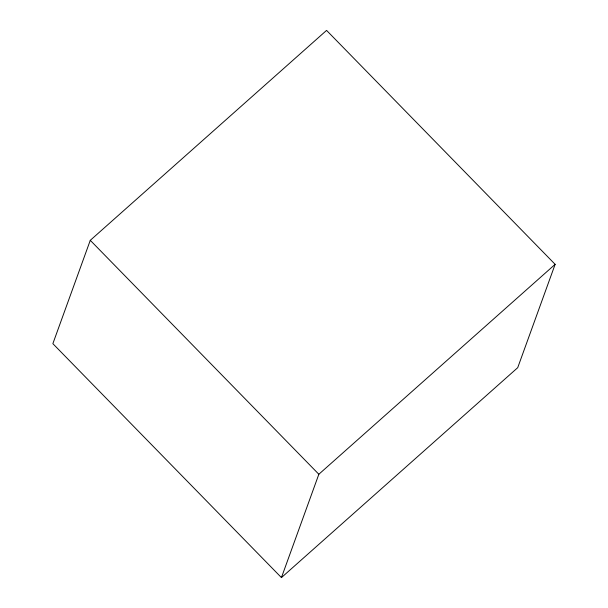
<?xml version="1.0" encoding="UTF-8"?>
<svg xmlns="http://www.w3.org/2000/svg" width="608" height="608" viewBox="0 0 608 608"><rect width="100%" height="100%" fill="white"/><g stroke="black" fill="none" stroke-linecap="round" stroke-linejoin="round"><path stroke-width="0.91" d="M90.28 240.327L52.866 343.664L281.436 577.6L517.72 367.673L555.134 264.336L326.564 30.4L90.28 240.327L318.843 474.263L281.436 577.6M318.843 474.263L555.134 264.336"/></g></svg>
